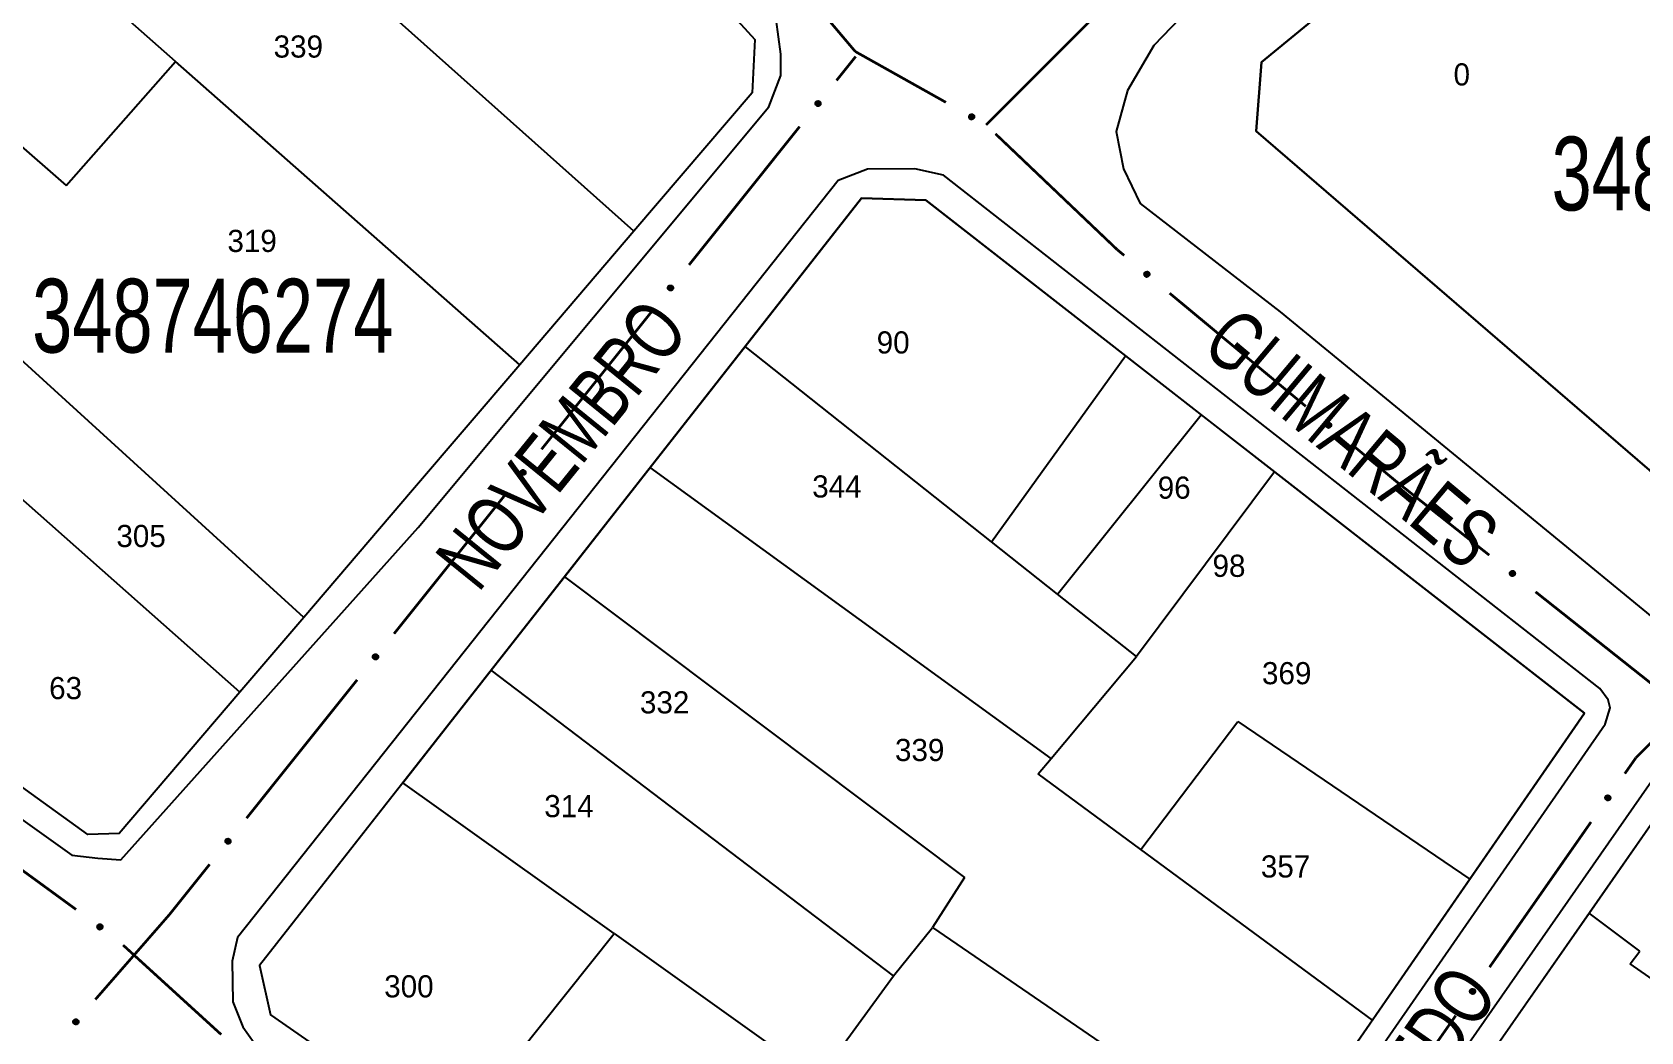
# Model space of a CAD drawing. Extents: x 199577 to 200882, y 4838726 to 4840156.
# Drawn here: x 199869.2 to 199978.2, y 4839526.4 to 4839594.1 of the extents above; entities that cross this region are included whole.
import ezdxf
from ezdxf.enums import TextEntityAlignment as Align

# ---------------------------------------------------------------- set-up
doc = ezdxf.new("R2010")
doc.units = 0
doc.header["$LTSCALE"] = 1.5
doc.header["$MEASUREMENT"] = 0
for name, color, linetype in [('CD_MALHA_LOTES', 7, 'CONTINUOUS'), ('CD_TXT_QUADRA', 2, 'CONTINUOUS'), ('RU-QUADRA', 210, 'CONTINUOUS'), ('SV-EIXO-RUA-PAV', 20, 'CONTINUOUS'), ('SV-RUA-PAVIM', 7, 'CONTINUOUS'), ('SV-TXT-RUA-PAV', 7, 'CONTINUOUS'), ('Th_NmrPorta', 1, 'CONTINUOUS')]:
    doc.layers.add(name, color=color, linetype=linetype)
doc.styles.add('ARIAL', font='ARIAL.SHX')

msp = doc.modelspace()

# ---------------------------------------------------------------- linework, layer by layer
at = {"layer": 'CD_MALHA_LOTES', "linetype": 'Continuous', "flags": 128}
for points in [[(199899.17, 4839614.43), (199918.18, 4839593.6), (199918.01, 4839589.99), (199909.98, 4839580.6)], [(200000, 4839585.76), (199982.11, 4839610.67), (199975.37, 4839610.83), (199952.51, 4839592.05), (199952.15, 4839587.39), (199980.1, 4839563.28), (200000, 4839578.01)], [(199909.98, 4839580.6), (199886.59, 4839601.5)], [(199878.95, 4839592.1), (199874.73, 4839595.83)], [(199871.53, 4839583.7), (199878.95, 4839592.1)], [(199902.26, 4839571.55), (199878.95, 4839592.1)], [(199867.94, 4839586.85), (199871.53, 4839583.7)], [(199917.53, 4839572.8), (199925.41, 4839582.84), (199929.76, 4839582.71), (199943.29, 4839572.17)], [(199909.98, 4839580.6), (199902.26, 4839571.55)], [(199887.63, 4839554.42), (199864.59, 4839575.44)], [(199911.09, 4839564.59), (199917.53, 4839572.8)], [(199934.23, 4839559.56), (199917.53, 4839572.8)], [(199934.23, 4839559.56), (199943.29, 4839572.17)], [(199943.29, 4839572.17), (199948.42, 4839568.17)], [(199902.26, 4839571.55), (199895, 4839563.06)], [(199938.7, 4839556.02), (199948.42, 4839568.17)], [(199948.42, 4839568.17), (199953.39, 4839564.3)], [(199883.3, 4839549.36), (199863.68, 4839566.74)], [(199905.29, 4839557.19), (199911.09, 4839564.59)], [(199938.26, 4839544.88), (199911.09, 4839564.59)], [(199953.39, 4839564.3), (199944.05, 4839551.78)], [(199953.39, 4839564.3), (199974.39, 4839547.94)], [(199895, 4839563.06), (199887.63, 4839554.42)], [(199938.7, 4839556.02), (199934.23, 4839559.56)], [(199900.32, 4839550.86), (199905.29, 4839557.19)], [(199905.29, 4839557.19), (199932.4, 4839536.82)], [(199944.05, 4839551.78), (199938.7, 4839556.02)], [(199887.63, 4839554.42), (199883.3, 4839549.36)], [(199883.3, 4839549.36), (199875.13, 4839539.79), (199873.01, 4839539.73), (199856.75, 4839551.44)], [(199938.26, 4839544.88), (199944.05, 4839551.78)], [(199894.34, 4839543.23), (199900.32, 4839550.86)], [(199927.57, 4839530.16), (199900.32, 4839550.86)], [(199974.39, 4839547.94), (199966.63, 4839536.71)], [(199944.33, 4839538.72), (199950.91, 4839547.39)], [(199950.91, 4839547.39), (199966.63, 4839536.71)], [(199937.39, 4839543.84), (199938.26, 4839544.88)], [(199944.33, 4839538.72), (199937.39, 4839543.84)], [(199894.34, 4839543.23), (199884.64, 4839530.86), (199885.38, 4839527.5), (199896.29, 4839519.91)], [(199908.65, 4839533.02), (199894.34, 4839543.23)], [(199974.71, 4839534.39), (199980.61, 4839542.86), (199997.18, 4839530.66)], [(199960.03, 4839527.15), (199944.33, 4839538.72)], [(199932.4, 4839536.82), (199930.22, 4839533.43)], [(199966.63, 4839536.71), (199960.03, 4839527.15)], [(199966.88, 4839523.17), (199974.71, 4839534.39)], [(199978.13, 4839531.82), (199974.71, 4839534.39)], [(199896.29, 4839519.91), (199900.62, 4839525.48), (199902.16, 4839524.86), (199908.65, 4839533.02)], [(199908.65, 4839533.02), (199919.89, 4839525.01)], [(199927.57, 4839530.16), (199930.22, 4839533.43)], [(199930.22, 4839533.43), (199953.39, 4839517.54)], [(199977.49, 4839530.97), (199978.13, 4839531.82)], [(199980.82, 4839528.64), (199977.49, 4839530.97)], [(199922.47, 4839523.15), (199927.57, 4839530.16)], [(199960.03, 4839527.15), (199953.39, 4839517.54)]]:
    msp.add_lwpolyline(points, dxfattribs=at)
at = {"layer": 'RU-QUADRA', "linetype": 'Continuous', "flags": 128}
for points in [[(199880.11, 4839635.32), (199893.08, 4839621.1), (199899.17, 4839614.43), (199918.18, 4839593.6), (199918.01, 4839589.99), (199909.98, 4839580.6), (199902.26, 4839571.55), (199895, 4839563.06), (199887.63, 4839554.42), (199883.3, 4839549.36), (199875.13, 4839539.79), (199873.01, 4839539.73), (199856.75, 4839551.44), (199853.01, 4839554.13), (199848.88, 4839557.1), (199842, 4839562.05), (199821, 4839577.16), (199831.11, 4839587.11), (199841.06, 4839596.9), (199848.36, 4839604.08), (199856.4, 4839611.99), (199865.18, 4839620.63)], [(200000, 4839578.01), (199980.1, 4839563.28), (199952.15, 4839587.39), (199952.51, 4839592.05), (199975.37, 4839610.83), (199982.11, 4839610.67), (200000, 4839585.76), (200003.63, 4839580.7)], [(199974.39, 4839547.94), (199929.76, 4839582.71), (199925.41, 4839582.84), (199884.64, 4839530.86), (199885.38, 4839527.5), (199935.95, 4839492.31)], [(200000, 4839447.33), (199943.71, 4839486.47), (199943.3, 4839489.34), (199980.61, 4839542.86), (200000, 4839528.58), (200053.82, 4839488.96), (200013.66, 4839437.82)]]:
    msp.add_lwpolyline(points, close=True, dxfattribs=at)
at = {"layer": 'SV-EIXO-RUA-PAV', "const_width": 0.18}
for points in [[(199921.788297, 4839596.566293), (199924.371086, 4839593.511919)], [(199933.85, 4839587.81), (199942.335281, 4839596.295281)], [(199924.371086, 4839593.511919), (199924.99, 4839592.78)], [(199923.721282, 4839590.815835), (199924.970312, 4839592.377861)], [(199924.970312, 4839592.377861), (199925.02, 4839592.44)], [(199924.99, 4839592.78), (199931.13125, 4839589.335077)], [(199913.729045, 4839578.319628), (199921.223223, 4839587.691783)], [(199934.489447, 4839587.201482), (199942.457948, 4839579.618409)], [(199942.457948, 4839579.618409), (199942.74, 4839579.35)], [(199942.74, 4839579.35), (199943.20968, 4839578.959758)], [(199946.286294, 4839576.403502), (199955.516136, 4839568.734733)], [(199903.736808, 4839565.82342), (199911.230986, 4839575.195576)], [(199958.59275, 4839566.178476), (199960.90021, 4839564.261284)], [(199960.90021, 4839564.261284), (199961.66, 4839563.63)], [(199961.66, 4839563.63), (199967.939106, 4839558.653277)], [(199893.744571, 4839553.327213), (199901.238749, 4839562.699369)], [(199971.073888, 4839556.168697), (199979.694539, 4839549.336101)], [(199977.87, 4839544.92), (199984.72038, 4839551.7796)], [(199883.752333, 4839540.831006), (199891.246511, 4839550.203161)], [(199977.122202, 4839543.849798), (199977.694973, 4839544.669513)], [(199977.694973, 4839544.669513), (199977.87, 4839544.92)], [(199862.511317, 4839541.719955), (199872.20497, 4839534.646548)], [(199967.957857, 4839530.734358), (199974.831115, 4839540.570938)], [(199878.53, 4839534.3), (199881.254274, 4839537.706954)], [(199873.509472, 4839528.544142), (199878.110772, 4839533.81937)], [(199878.110772, 4839533.81937), (199878.53, 4839534.3)], [(199875.39045, 4839532.232746), (199882.040525, 4839526.168383)], [(199958.793511, 4839517.618917), (199965.66677, 4839527.455498)]]:
    msp.add_lwpolyline(points, dxfattribs=at)
at = {"layer": 'SV-EIXO-RUA-PAV'}
for points in [[(199922.296548, 4839589.210339), (199922.290447, 4839589.258866), (199922.295127, 4839589.301819), (199922.309342, 4839589.336521), (199922.329899, 4839589.363911), (199922.354086, 4839589.389564), (199922.384178, 4839589.410047), (199922.422612, 4839589.425382), (199922.471247, 4839589.431844), (199922.514934, 4839589.424157), (199922.549701, 4839589.412042), (199922.579496, 4839589.39225), (199922.604022, 4839589.368336), (199922.624265, 4839589.336375), (199922.639426, 4839589.297275), (199922.644739, 4839589.248212), (199922.639862, 4839589.206133), (199922.625232, 4839589.172929), (199922.605145, 4839589.143101), (199922.580139, 4839589.117208), (199922.550484, 4839589.097272), (199922.511088, 4839589.082078), (199922.462594, 4839589.077475), (199922.42057, 4839589.081861), (199922.387169, 4839589.096021), (199922.358249, 4839589.116457), (199922.332225, 4839589.140404), (199922.310375, 4839589.169795), (199922.296548, 4839589.210339)], [(199932.8041, 4839588.522912), (199932.850989, 4839588.536821), (199932.894132, 4839588.539186), (199932.930683, 4839588.530802), (199932.961051, 4839588.514972), (199932.990294, 4839588.495277), (199933.015397, 4839588.468916), (199933.036777, 4839588.433486), (199933.051059, 4839588.386548), (199933.050578, 4839588.342193), (199933.044275, 4839588.305919), (199933.029591, 4839588.273303), (199933.009983, 4839588.245215), (199932.981738, 4839588.220045), (199932.945622, 4839588.198729), (199932.898077, 4839588.18551), (199932.855764, 4839588.183481), (199932.820623, 4839588.192519), (199932.787927, 4839588.207489), (199932.758313, 4839588.227953), (199932.733821, 4839588.253972), (199932.712424, 4839588.290374), (199932.699999, 4839588.337474), (199932.697493, 4839588.379652), (199932.706035, 4839588.414911), (199932.721498, 4839588.446769), (199932.740895, 4839588.47634), (199932.766343, 4839588.502677), (199932.8041, 4839588.522912)], [(199944.707823, 4839577.85812), (199944.756456, 4839577.863309), (199944.799314, 4839577.857823), (199944.833743, 4839577.84296), (199944.860742, 4839577.821892), (199944.885936, 4839577.797228), (199944.90585, 4839577.766757), (199944.920462, 4839577.728042), (199944.926009, 4839577.679294), (199944.917505, 4839577.635759), (199944.904738, 4839577.601225), (199944.884391, 4839577.571807), (199944.860021, 4839577.547734), (199944.827686, 4839577.528095), (199944.788307, 4839577.51367), (199944.739154, 4839577.509279), (199944.697174, 4839577.514945), (199944.66425, 4839577.530196), (199944.634805, 4839577.550839), (199944.609386, 4839577.576327), (199944.590009, 4839577.60635), (199944.575558, 4839577.646025), (199944.571866, 4839577.694597), (199944.577039, 4839577.736531), (199944.591824, 4839577.76966), (199944.6128, 4839577.798192), (199944.63723, 4839577.823762), (199944.667027, 4839577.845056), (199944.707823, 4839577.85812)], [(199912.304311, 4839576.714132), (199912.29821, 4839576.762659), (199912.30289, 4839576.805612), (199912.317105, 4839576.840314), (199912.337662, 4839576.867704), (199912.361849, 4839576.893356), (199912.39194, 4839576.913839), (199912.430374, 4839576.929175), (199912.47901, 4839576.935636), (199912.522697, 4839576.92795), (199912.557464, 4839576.915834), (199912.587259, 4839576.896043), (199912.611785, 4839576.872129), (199912.632028, 4839576.840168), (199912.647189, 4839576.801067), (199912.652502, 4839576.752005), (199912.647625, 4839576.709926), (199912.632995, 4839576.676722), (199912.612908, 4839576.646894), (199912.587901, 4839576.621001), (199912.558247, 4839576.601065), (199912.518851, 4839576.585871), (199912.470357, 4839576.581268), (199912.428333, 4839576.585653), (199912.394932, 4839576.599814), (199912.366011, 4839576.62025), (199912.339987, 4839576.644197), (199912.318138, 4839576.673588), (199912.304311, 4839576.714132)], [(199957.014279, 4839567.633094), (199957.062911, 4839567.638283), (199957.10577, 4839567.632798), (199957.140199, 4839567.617934), (199957.167198, 4839567.596866), (199957.192392, 4839567.572202), (199957.212306, 4839567.541732), (199957.226918, 4839567.503017), (199957.232465, 4839567.454268), (199957.22396, 4839567.410733), (199957.211194, 4839567.3762), (199957.190847, 4839567.346782), (199957.166477, 4839567.322709), (199957.134142, 4839567.303069), (199957.094763, 4839567.288645), (199957.04561, 4839567.284253), (199957.00363, 4839567.289919), (199956.970706, 4839567.30517), (199956.94126, 4839567.325813), (199956.915841, 4839567.351301), (199956.896465, 4839567.381325), (199956.882013, 4839567.420999), (199956.878322, 4839567.469571), (199956.883495, 4839567.511505), (199956.89828, 4839567.544635), (199956.919255, 4839567.573166), (199956.943686, 4839567.598736), (199956.973482, 4839567.62003), (199957.014279, 4839567.633094)], [(199902.312073, 4839564.217925), (199902.305973, 4839564.266451), (199902.310653, 4839564.309405), (199902.324868, 4839564.344107), (199902.345425, 4839564.371497), (199902.369612, 4839564.397149), (199902.399703, 4839564.417632), (199902.438137, 4839564.432968), (199902.486773, 4839564.439429), (199902.53046, 4839564.431743), (199902.565227, 4839564.419627), (199902.595021, 4839564.399836), (199902.619548, 4839564.375922), (199902.63979, 4839564.343961), (199902.654951, 4839564.30486), (199902.660265, 4839564.255798), (199902.655388, 4839564.213719), (199902.640757, 4839564.180514), (199902.620671, 4839564.150687), (199902.595664, 4839564.124794), (199902.56601, 4839564.104858), (199902.526614, 4839564.089664), (199902.47812, 4839564.085061), (199902.436096, 4839564.089446), (199902.402695, 4839564.103606), (199902.373774, 4839564.124043), (199902.34775, 4839564.147989), (199902.325901, 4839564.177381), (199902.312073, 4839564.217925)], [(199969.462271, 4839557.586503), (199969.510771, 4839557.592813), (199969.553744, 4839557.588318), (199969.588507, 4839557.574253), (199969.615985, 4839557.553814), (199969.641741, 4839557.529737), (199969.662354, 4839557.499734), (199969.677855, 4839557.461367), (199969.684525, 4839557.412759), (199969.677027, 4839557.36904), (199969.665062, 4839557.334221), (199969.645399, 4839557.304341), (199969.621591, 4839557.279712), (199969.589717, 4839557.259332), (199969.550682, 4839557.244003), (199969.501643, 4839557.238478), (199969.459543, 4839557.243174), (199969.426276, 4839557.257661), (199969.396363, 4839557.277619), (199969.370362, 4839557.302514), (199969.350298, 4839557.332082), (199969.334935, 4839557.371412), (199969.330123, 4839557.419886), (199969.334327, 4839557.461929), (199969.348344, 4839557.495391), (199969.368655, 4839557.524399), (199969.392489, 4839557.550526), (199969.421787, 4839557.572501), (199969.462271, 4839557.586503)], [(199892.319836, 4839551.721718), (199892.313736, 4839551.770244), (199892.318416, 4839551.813198), (199892.33263, 4839551.8479), (199892.353187, 4839551.87529), (199892.377374, 4839551.900942), (199892.407466, 4839551.921425), (199892.4459, 4839551.936761), (199892.494536, 4839551.943222), (199892.538222, 4839551.935536), (199892.572989, 4839551.92342), (199892.602784, 4839551.903629), (199892.62731, 4839551.879715), (199892.647553, 4839551.847754), (199892.662714, 4839551.808653), (199892.668028, 4839551.759591), (199892.663151, 4839551.717512), (199892.64852, 4839551.684307), (199892.628434, 4839551.65448), (199892.603427, 4839551.628587), (199892.573773, 4839551.60865), (199892.534377, 4839551.593457), (199892.485883, 4839551.588854), (199892.443858, 4839551.593239), (199892.410457, 4839551.607399), (199892.381537, 4839551.627836), (199892.355513, 4839551.651782), (199892.333664, 4839551.681174), (199892.319836, 4839551.721718)], [(199975.804128, 4839542.155642), (199975.794906, 4839542.203673), (199975.796802, 4839542.246839), (199975.808746, 4839542.282387), (199975.827492, 4839542.311047), (199975.849971, 4839542.338208), (199975.878677, 4839542.360591), (199975.916041, 4839542.378377), (199975.964157, 4839542.387966), (199976.008249, 4839542.383117), (199976.043726, 4839542.373272), (199976.074737, 4839542.355446), (199976.100757, 4839542.333166), (199976.123021, 4839542.302579), (199976.140676, 4839542.264539), (199976.149147, 4839542.215923), (199976.146997, 4839542.173616), (199976.134542, 4839542.139537), (199976.116424, 4839542.108474), (199976.093141, 4839542.08102), (199976.064836, 4839542.05921), (199976.026504, 4839542.041504), (199975.978408, 4839542.033779), (199975.936189, 4839542.035441), (199975.901943, 4839542.047414), (199975.871763, 4839542.06594), (199975.844247, 4839542.088156), (199975.820545, 4839542.116075), (199975.804128, 4839542.155642)], [(199882.327599, 4839539.225511), (199882.321498, 4839539.274037), (199882.326178, 4839539.316991), (199882.340393, 4839539.351693), (199882.36095, 4839539.379082), (199882.385137, 4839539.404735), (199882.415229, 4839539.425218), (199882.453663, 4839539.440553), (199882.502298, 4839539.447015), (199882.545985, 4839539.439329), (199882.580752, 4839539.427213), (199882.610547, 4839539.407421), (199882.635073, 4839539.383508), (199882.655316, 4839539.351547), (199882.670477, 4839539.312446), (199882.67579, 4839539.263383), (199882.670913, 4839539.221304), (199882.656283, 4839539.1881), (199882.636197, 4839539.158272), (199882.61119, 4839539.132379), (199882.581535, 4839539.112443), (199882.542139, 4839539.097249), (199882.493645, 4839539.092647), (199882.451621, 4839539.097032), (199882.41822, 4839539.111192), (199882.3893, 4839539.131628), (199882.363276, 4839539.155575), (199882.341426, 4839539.184966), (199882.327599, 4839539.225511)], [(199873.769401, 4839533.641263), (199873.817611, 4839533.649499), (199873.860729, 4839533.646718), (199873.896024, 4839533.634048), (199873.924294, 4839533.61472), (199873.950989, 4839533.591688), (199873.972779, 4839533.562529), (199873.989796, 4839533.524809), (199873.998396, 4839533.476506), (199873.992645, 4839533.432523), (199873.982075, 4839533.397255), (199873.963617, 4839533.366616), (199873.940809, 4839533.341059), (199873.909772, 4839533.319426), (199873.871378, 4839533.302554), (199873.822598, 4839533.295082), (199873.780345, 4839533.298097), (199873.746527, 4839533.311249), (199873.715843, 4839533.33), (199873.688871, 4839533.35384), (199873.667646, 4839533.382586), (199873.650729, 4839533.421273), (199873.643992, 4839533.469517), (199873.646518, 4839533.511694), (199873.659191, 4839533.545687), (199873.678332, 4839533.575481), (199873.701107, 4839533.602536), (199873.729506, 4839533.62566), (199873.769401, 4839533.641263)], [(199966.639783, 4839529.040201), (199966.630561, 4839529.088233), (199966.632457, 4839529.131399), (199966.644401, 4839529.166946), (199966.663146, 4839529.195607), (199966.685626, 4839529.222768), (199966.714332, 4839529.245151), (199966.751695, 4839529.262937), (199966.799812, 4839529.272526), (199966.843904, 4839529.267677), (199966.879381, 4839529.257832), (199966.910392, 4839529.240006), (199966.936411, 4839529.217726), (199966.958676, 4839529.187139), (199966.97633, 4839529.149099), (199966.984801, 4839529.100482), (199966.982652, 4839529.058176), (199966.970197, 4839529.024096), (199966.952078, 4839528.993034), (199966.928796, 4839528.96558), (199966.900491, 4839528.94377), (199966.862159, 4839528.926063), (199966.814063, 4839528.918338), (199966.771843, 4839528.92), (199966.737598, 4839528.931974), (199966.707418, 4839528.9505), (199966.679902, 4839528.972716), (199966.6562, 4839529.000635), (199966.639783, 4839529.040201)], [(199872.017412, 4839527.001015), (199872.013391, 4839527.049757), (199872.019903, 4839527.092472), (199872.035588, 4839527.126534), (199872.057297, 4839527.15302), (199872.082559, 4839527.177615), (199872.113498, 4839527.196793), (199872.152553, 4839527.210472), (199872.20142, 4839527.214849), (199872.244738, 4839527.205302), (199872.278956, 4839527.191711), (199872.307877, 4839527.170665), (199872.331359, 4839527.145724), (199872.350217, 4839527.112927), (199872.363693, 4839527.073214), (199872.366904, 4839527.023969), (199872.360233, 4839526.982137), (199872.344196, 4839526.949589), (199872.322853, 4839526.920647), (199872.296763, 4839526.895846), (199872.266283, 4839526.877196), (199872.226274, 4839526.8637), (199872.177627, 4839526.861174), (199872.135829, 4839526.867352), (199872.103064, 4839526.882927), (199872.075043, 4839526.904581), (199872.050067, 4839526.929618), (199872.029494, 4839526.959916), (199872.017412, 4839527.001015)]]:
    msp.add_lwpolyline(points, close=True, dxfattribs=at)
for points in [[(199922.290447, 4839589.258866), (199922.384178, 4839589.410047)], [(199922.29301, 4839589.283363), (199922.364374, 4839589.392275)], [(199922.294299, 4839589.236907), (199922.399105, 4839589.411675)], [(199922.295127, 4839589.301819), (199922.354086, 4839589.389564)], [(199922.296548, 4839589.210339), (199922.422612, 4839589.425382)], [(199922.305391, 4839589.189601), (199922.446198, 4839589.424686)], [(199922.310375, 4839589.169795), (199922.471247, 4839589.431844)], [(199922.324364, 4839589.158705), (199922.489884, 4839589.424696)], [(199922.332225, 4839589.140404), (199922.514934, 4839589.424157)], [(199922.346746, 4839589.132073), (199922.527818, 4839589.415328)], [(199922.358249, 4839589.116457), (199922.549701, 4839589.412042)], [(199922.374668, 4839589.107999), (199922.565541, 4839589.399141)], [(199922.387169, 4839589.096021), (199922.579496, 4839589.39225)], [(199922.406638, 4839589.091171), (199922.590266, 4839589.377623)], [(199922.42057, 4839589.081861), (199922.604022, 4839589.368336)], [(199922.44372, 4839589.080737), (199922.612009, 4839589.348007)], [(199922.462594, 4839589.077475), (199922.624265, 4839589.336375)], [(199922.488044, 4839589.083731), (199922.630344, 4839589.314128)], [(199922.511088, 4839589.082078), (199922.639426, 4839589.297275)], [(199922.532367, 4839589.095462), (199922.6376, 4839589.266395)], [(199922.550484, 4839589.097272), (199922.644739, 4839589.248212)], [(199922.567525, 4839589.111027), (199922.638676, 4839589.221856)], [(199922.580139, 4839589.117208), (199922.639862, 4839589.206133)], [(199932.697493, 4839588.379652), (199933.009983, 4839588.245215)], [(199932.699999, 4839588.337474), (199932.981738, 4839588.220045)], [(199932.700149, 4839588.356628), (199932.991222, 4839588.234029)], [(199932.704415, 4839588.394913), (199933.01691, 4839588.260298)], [(199932.706035, 4839588.414911), (199933.029591, 4839588.273303)], [(199932.710309, 4839588.31338), (199932.960775, 4839588.21043)], [(199932.712424, 4839588.290374), (199932.945622, 4839588.198729)], [(199932.715821, 4839588.429193), (199933.034121, 4839588.288192)], [(199932.721498, 4839588.446769), (199933.044275, 4839588.305919)], [(199932.729089, 4839588.271554), (199932.914856, 4839588.19551)], [(199932.733821, 4839588.253972), (199932.898077, 4839588.18551)], [(199932.735036, 4839588.460657), (199933.04396, 4839588.328045)], [(199932.740895, 4839588.47634), (199933.050578, 4839588.342193)], [(199932.750163, 4839588.239394), (199932.871086, 4839588.187208)], [(199932.757675, 4839588.487071), (199933.047036, 4839588.366998)], [(199932.758313, 4839588.227953), (199932.855764, 4839588.183481)], [(199932.766343, 4839588.502677), (199933.051059, 4839588.386548)], [(199932.785075, 4839588.510815), (199933.039924, 4839588.410101)], [(199932.8041, 4839588.522912), (199933.036777, 4839588.433486)], [(199932.829949, 4839588.529451), (199933.019431, 4839588.454452)], [(199932.850989, 4839588.536821), (199933.015397, 4839588.468916)], [(199932.875577, 4839588.538275), (199932.994642, 4839588.485567)], [(199932.894132, 4839588.539186), (199932.990294, 4839588.495277)], [(199944.571866, 4839577.694597), (199944.827686, 4839577.528095)], [(199944.575482, 4839577.713406), (199944.839545, 4839577.54013)], [(199944.575558, 4839577.646025), (199944.788307, 4839577.51367)], [(199944.577039, 4839577.736531), (199944.860021, 4839577.547734)], [(199944.577643, 4839577.669033), (199944.805328, 4839577.522435)], [(199944.586609, 4839577.750286), (199944.869565, 4839577.561314)], [(199944.58854, 4839577.624498), (199944.757467, 4839577.516075)], [(199944.590009, 4839577.60635), (199944.739154, 4839577.509279)], [(199944.591824, 4839577.76966), (199944.884391, 4839577.571807)], [(199944.603442, 4839577.589054), (199944.712917, 4839577.515836)], [(199944.604034, 4839577.781934), (199944.891542, 4839577.58563)], [(199944.609386, 4839577.576327), (199944.697174, 4839577.514945)], [(199944.6128, 4839577.798192), (199944.904738, 4839577.601225)], [(199944.628628, 4839577.809399), (199944.908435, 4839577.623043)], [(199944.63723, 4839577.823762), (199944.917505, 4839577.635759)], [(199944.655676, 4839577.831277), (199944.918513, 4839577.660795)], [(199944.667027, 4839577.845056), (199944.926009, 4839577.679294)], [(199944.686922, 4839577.849667), (199944.919323, 4839577.704473)], [(199944.707823, 4839577.85812), (199944.920462, 4839577.728042)], [(199944.734428, 4839577.85987), (199944.907199, 4839577.751802)], [(199944.756456, 4839577.863309), (199944.90585, 4839577.766757)], [(199944.780901, 4839577.860287), (199944.888454, 4839577.786891)], [(199944.799314, 4839577.857823), (199944.885936, 4839577.797228)], [(199912.29821, 4839576.762659), (199912.39194, 4839576.913839)], [(199912.300772, 4839576.787156), (199912.372137, 4839576.896068)], [(199912.302062, 4839576.7407), (199912.406868, 4839576.915468)], [(199912.30289, 4839576.805612), (199912.361849, 4839576.893356)], [(199912.304311, 4839576.714132), (199912.430374, 4839576.929175)], [(199912.313154, 4839576.693394), (199912.45396, 4839576.928478)], [(199912.318138, 4839576.673588), (199912.47901, 4839576.935636)], [(199912.332127, 4839576.662498), (199912.497646, 4839576.928488)], [(199912.339987, 4839576.644197), (199912.522697, 4839576.92795)], [(199912.354509, 4839576.635866), (199912.535581, 4839576.919121)], [(199912.366011, 4839576.62025), (199912.557464, 4839576.915834)], [(199912.382431, 4839576.611791), (199912.573304, 4839576.902934)], [(199912.394932, 4839576.599814), (199912.587259, 4839576.896043)], [(199912.4144, 4839576.594964), (199912.598029, 4839576.881416)], [(199912.428333, 4839576.585653), (199912.611785, 4839576.872129)], [(199912.451483, 4839576.58453), (199912.619772, 4839576.8518)], [(199912.470357, 4839576.581268), (199912.632028, 4839576.840168)], [(199912.495807, 4839576.587524), (199912.638107, 4839576.817921)], [(199912.518851, 4839576.585871), (199912.647189, 4839576.801067)], [(199912.54013, 4839576.599255), (199912.645363, 4839576.770187)], [(199912.558247, 4839576.601065), (199912.652502, 4839576.752005)], [(199912.575288, 4839576.614819), (199912.646439, 4839576.725649)], [(199912.587901, 4839576.621001), (199912.647625, 4839576.709926)], [(199956.878322, 4839567.469571), (199957.134142, 4839567.303069)], [(199956.881937, 4839567.488381), (199957.146001, 4839567.315105)], [(199956.882013, 4839567.420999), (199957.094763, 4839567.288645)], [(199956.883495, 4839567.511505), (199957.166477, 4839567.322709)], [(199956.884099, 4839567.444008), (199957.111784, 4839567.297409)], [(199956.893065, 4839567.525261), (199957.17602, 4839567.336288)], [(199956.894995, 4839567.399473), (199957.063923, 4839567.29105)], [(199956.896465, 4839567.381325), (199957.04561, 4839567.284253)], [(199956.89828, 4839567.544635), (199957.190847, 4839567.346782)], [(199956.909897, 4839567.364028), (199957.019372, 4839567.29081)], [(199956.91049, 4839567.556908), (199957.197998, 4839567.360605)], [(199956.915841, 4839567.351301), (199957.00363, 4839567.289919)], [(199956.919255, 4839567.573166), (199957.211194, 4839567.3762)], [(199956.935084, 4839567.584374), (199957.21489, 4839567.398017)], [(199956.943686, 4839567.598736), (199957.22396, 4839567.410733)], [(199956.962132, 4839567.606252), (199957.224969, 4839567.435769)], [(199956.973482, 4839567.62003), (199957.232465, 4839567.454268)], [(199956.993378, 4839567.624642), (199957.225778, 4839567.479448)], [(199957.014279, 4839567.633094), (199957.226918, 4839567.503017)], [(199957.040884, 4839567.634844), (199957.213655, 4839567.526776)], [(199957.062911, 4839567.638283), (199957.212306, 4839567.541732)], [(199957.087356, 4839567.635261), (199957.194909, 4839567.561865)], [(199957.10577, 4839567.632798), (199957.192392, 4839567.572202)], [(199902.305973, 4839564.266451), (199902.399703, 4839564.417632)], [(199902.308535, 4839564.290949), (199902.379899, 4839564.399861)], [(199902.309824, 4839564.244493), (199902.414631, 4839564.419261)], [(199902.310653, 4839564.309405), (199902.369612, 4839564.397149)], [(199902.312073, 4839564.217925), (199902.438137, 4839564.432968)], [(199902.320917, 4839564.197186), (199902.461723, 4839564.432271)], [(199902.325901, 4839564.177381), (199902.486773, 4839564.439429)], [(199902.33989, 4839564.166291), (199902.505409, 4839564.432281)], [(199902.34775, 4839564.147989), (199902.53046, 4839564.431743)], [(199902.362272, 4839564.139658), (199902.543344, 4839564.422913)], [(199902.373774, 4839564.124043), (199902.565227, 4839564.419627)], [(199902.390194, 4839564.115584), (199902.581067, 4839564.406726)], [(199902.402695, 4839564.103606), (199902.595021, 4839564.399836)], [(199902.422163, 4839564.098756), (199902.605791, 4839564.385209)], [(199902.436096, 4839564.089446), (199902.619548, 4839564.375922)], [(199902.459245, 4839564.088323), (199902.627535, 4839564.355592)], [(199902.47812, 4839564.085061), (199902.63979, 4839564.343961)], [(199902.50357, 4839564.091317), (199902.645869, 4839564.321713)], [(199902.526614, 4839564.089664), (199902.654951, 4839564.30486)], [(199902.547893, 4839564.103048), (199902.653126, 4839564.27398)], [(199902.56601, 4839564.104858), (199902.660265, 4839564.255798)], [(199902.583051, 4839564.118612), (199902.654202, 4839564.229442)], [(199902.595664, 4839564.124794), (199902.655388, 4839564.213719)], [(199969.384221, 4839557.535968), (199969.668254, 4839557.356118)], [(199969.392489, 4839557.550526), (199969.677027, 4839557.36904)], [(199969.410757, 4839557.558465), (199969.677458, 4839557.394092)], [(199969.421787, 4839557.572501), (199969.684525, 4839557.412759)], [(199969.441571, 4839557.577571), (199969.67726, 4839557.437778)], [(199969.462271, 4839557.586503), (199969.677855, 4839557.461367)], [(199969.488829, 4839557.588867), (199969.664047, 4839557.484814)], [(199969.510771, 4839557.592813), (199969.662354, 4839557.499734)], [(199969.535279, 4839557.590356), (199969.644497, 4839557.519462)], [(199969.553744, 4839557.588318), (199969.641741, 4839557.529737)], [(199969.330123, 4839557.419886), (199969.589717, 4839557.259332)], [(199969.333304, 4839557.438774), (199969.601296, 4839557.271638)], [(199969.334327, 4839557.461929), (199969.621591, 4839557.279712)], [(199969.334935, 4839557.371412), (199969.550682, 4839557.244003)], [(199969.336488, 4839557.394463), (199969.567496, 4839557.253157)], [(199969.343578, 4839557.475901), (199969.630818, 4839557.293508)], [(199969.348344, 4839557.495391), (199969.645399, 4839557.304341)], [(199969.34841, 4839557.350191), (199969.519794, 4839557.245695)], [(199969.350298, 4839557.332082), (199969.501643, 4839557.238478)], [(199969.360267, 4839557.507943), (199969.652229, 4839557.318326)], [(199969.364126, 4839557.3151), (199969.475261, 4839557.244428)], [(199969.368655, 4839557.524399), (199969.665062, 4839557.334221)], [(199969.370362, 4839557.302514), (199969.459543, 4839557.243174)], [(199892.313736, 4839551.770244), (199892.407466, 4839551.921425)], [(199892.316298, 4839551.794742), (199892.387662, 4839551.903653)], [(199892.317587, 4839551.748285), (199892.422393, 4839551.923054)], [(199892.318416, 4839551.813198), (199892.377374, 4839551.900942)], [(199892.319836, 4839551.721718), (199892.4459, 4839551.936761)], [(199892.328679, 4839551.700979), (199892.469486, 4839551.936064)], [(199892.333664, 4839551.681174), (199892.494536, 4839551.943222)], [(199892.347653, 4839551.670084), (199892.513172, 4839551.936074)], [(199892.355513, 4839551.651782), (199892.538222, 4839551.935536)], [(199892.370035, 4839551.643451), (199892.551106, 4839551.926706)], [(199892.381537, 4839551.627836), (199892.572989, 4839551.92342)], [(199892.397957, 4839551.619377), (199892.588829, 4839551.910519)], [(199892.410457, 4839551.607399), (199892.602784, 4839551.903629)], [(199892.429926, 4839551.602549), (199892.613554, 4839551.889002)], [(199892.443858, 4839551.593239), (199892.62731, 4839551.879715)], [(199892.467008, 4839551.592116), (199892.635298, 4839551.859385)], [(199892.485883, 4839551.588854), (199892.647553, 4839551.847754)], [(199892.511333, 4839551.595109), (199892.653632, 4839551.825506)], [(199892.534377, 4839551.593457), (199892.662714, 4839551.808653)], [(199892.555655, 4839551.60684), (199892.660889, 4839551.777773)], [(199892.573773, 4839551.60865), (199892.668028, 4839551.759591)], [(199892.590814, 4839551.622405), (199892.661964, 4839551.733235)], [(199892.603427, 4839551.628587), (199892.663151, 4839551.717512)], [(199975.794906, 4839542.203673), (199975.878677, 4839542.360591)], [(199975.795881, 4839542.228285), (199975.860062, 4839542.341578)], [(199975.796802, 4839542.246839), (199975.849971, 4839542.338208)], [(199975.800168, 4839542.182009), (199975.893468, 4839542.363181)], [(199975.804128, 4839542.155642), (199975.916041, 4839542.378377)], [(199975.814292, 4839542.135518), (199975.939622, 4839542.379205)], [(199975.820545, 4839542.116075), (199975.964157, 4839542.387966)], [(199975.835221, 4839542.105912), (199975.983217, 4839542.382037)], [(199975.844247, 4839542.088156), (199976.008249, 4839542.383117)], [(199975.859276, 4839542.08078), (199976.021677, 4839542.375138)], [(199975.871763, 4839542.06594), (199976.043726, 4839542.373272)], [(199975.888695, 4839542.05856), (199976.060366, 4839542.361421)], [(199975.901943, 4839542.047414), (199976.074737, 4839542.355446)], [(199975.921684, 4839542.043832), (199976.086429, 4839542.341545)], [(199975.936189, 4839542.035441), (199976.100757, 4839542.333166)], [(199975.959363, 4839542.035815), (199976.11004, 4839542.313395)], [(199975.978408, 4839542.033779), (199976.123021, 4839542.302579)], [(199976.003401, 4839542.041665), (199976.130524, 4839542.280771)], [(199976.026504, 4839542.041504), (199976.140676, 4839542.264539)], [(199976.046874, 4839542.056234), (199976.140848, 4839542.233606)], [(199976.064836, 4839542.05921), (199976.149147, 4839542.215923)], [(199976.080954, 4839542.074037), (199976.144798, 4839542.18923)], [(199976.093141, 4839542.08102), (199976.146997, 4839542.173616)], [(199882.321498, 4839539.274037), (199882.415229, 4839539.425218)], [(199882.324061, 4839539.298534), (199882.395425, 4839539.407446)], [(199882.32535, 4839539.252078), (199882.430156, 4839539.426847)], [(199882.326178, 4839539.316991), (199882.385137, 4839539.404735)], [(199882.327599, 4839539.225511), (199882.453663, 4839539.440553)], [(199882.336442, 4839539.204772), (199882.477249, 4839539.439857)], [(199882.341426, 4839539.184966), (199882.502298, 4839539.447015)], [(199882.355415, 4839539.173877), (199882.520935, 4839539.439867)], [(199882.363276, 4839539.155575), (199882.545985, 4839539.439329)], [(199882.377797, 4839539.147244), (199882.558869, 4839539.430499)], [(199882.3893, 4839539.131628), (199882.580752, 4839539.427213)], [(199882.405719, 4839539.12317), (199882.596592, 4839539.414312)], [(199882.41822, 4839539.111192), (199882.610547, 4839539.407421)], [(199882.437689, 4839539.106342), (199882.621317, 4839539.392794)], [(199882.451621, 4839539.097032), (199882.635073, 4839539.383508)], [(199882.474771, 4839539.095909), (199882.64306, 4839539.363178)], [(199882.493645, 4839539.092647), (199882.655316, 4839539.351547)], [(199882.519096, 4839539.098902), (199882.661395, 4839539.329299)], [(199882.542139, 4839539.097249), (199882.670477, 4839539.312446)], [(199882.563418, 4839539.110633), (199882.668651, 4839539.281566)], [(199882.581535, 4839539.112443), (199882.67579, 4839539.263383)], [(199882.598577, 4839539.126198), (199882.669727, 4839539.237027)], [(199882.61119, 4839539.132379), (199882.670913, 4839539.221304)], [(199873.678332, 4839533.575481), (199873.982075, 4839533.397255)], [(199873.693425, 4839533.587661), (199873.984393, 4839533.419262)], [(199873.701107, 4839533.602536), (199873.992645, 4839533.432523)], [(199873.719044, 4839533.611196), (199873.992078, 4839533.457572)], [(199873.729506, 4839533.62566), (199873.998396, 4839533.476506)], [(199873.749072, 4839533.631514), (199873.99014, 4839533.501215)], [(199873.769401, 4839533.641263), (199873.989796, 4839533.524809)], [(199873.795843, 4839533.644682), (199873.975065, 4839533.547688)], [(199873.817611, 4839533.649499), (199873.972779, 4839533.562529)], [(199873.842197, 4839533.64802), (199873.954151, 4839533.58153)], [(199873.860729, 4839533.646718), (199873.950989, 4839533.591688)], [(199873.643992, 4839533.469517), (199873.909772, 4839533.319426)], [(199873.646418, 4839533.488517), (199873.920851, 4839533.332183)], [(199873.646518, 4839533.511694), (199873.940809, 4839533.341059)], [(199873.650729, 4839533.421273), (199873.871378, 4839533.302554)], [(199873.651364, 4839533.444367), (199873.887814, 4839533.312371)], [(199873.655205, 4839533.526023), (199873.94948, 4839533.355211)], [(199873.659191, 4839533.545687), (199873.963617, 4839533.366616)], [(199873.665039, 4839533.400605), (199873.840447, 4839533.303016)], [(199873.667646, 4839533.382586), (199873.822598, 4839533.295082)], [(199873.670606, 4839533.558704), (199873.969885, 4839533.380861)], [(199873.682139, 4839533.366168), (199873.796, 4839533.299976)], [(199873.688871, 4839533.35384), (199873.780345, 4839533.298097)], [(199966.630561, 4839529.088233), (199966.714332, 4839529.245151)], [(199966.631536, 4839529.112844), (199966.695717, 4839529.226138)], [(199966.632457, 4839529.131399), (199966.685626, 4839529.222768)], [(199966.635823, 4839529.066568), (199966.729123, 4839529.247741)], [(199966.639783, 4839529.040201), (199966.751695, 4839529.262937)], [(199966.649947, 4839529.020077), (199966.775277, 4839529.263765)], [(199966.6562, 4839529.000635), (199966.799812, 4839529.272526)], [(199966.670876, 4839528.990472), (199966.818871, 4839529.266596)], [(199966.679902, 4839528.972716), (199966.843904, 4839529.267677)], [(199966.694931, 4839528.96534), (199966.857332, 4839529.259698)], [(199966.707418, 4839528.9505), (199966.879381, 4839529.257832)], [(199966.724349, 4839528.943119), (199966.896021, 4839529.245981)], [(199966.737598, 4839528.931974), (199966.910392, 4839529.240006)], [(199966.757339, 4839528.928392), (199966.922084, 4839529.226105)], [(199966.771843, 4839528.92), (199966.936411, 4839529.217726)], [(199966.795017, 4839528.920375), (199966.945695, 4839529.197955)], [(199966.814063, 4839528.918338), (199966.958676, 4839529.187139)], [(199966.839056, 4839528.926225), (199966.966179, 4839529.16533)], [(199966.862159, 4839528.926063), (199966.97633, 4839529.149099)], [(199966.882529, 4839528.940794), (199966.976503, 4839529.118165)], [(199966.900491, 4839528.94377), (199966.984801, 4839529.100482)], [(199966.916608, 4839528.958596), (199966.980453, 4839529.07379)], [(199966.928796, 4839528.96558), (199966.982652, 4839529.058176)], [(199872.013391, 4839527.049757), (199872.113498, 4839527.196793)], [(199872.016301, 4839527.027654), (199872.128482, 4839527.197783)], [(199872.016998, 4839527.074123), (199872.092953, 4839527.179885)], [(199872.017412, 4839527.001015), (199872.152553, 4839527.210472)], [(199872.019903, 4839527.092472), (199872.082559, 4839527.177615)], [(199872.025361, 4839526.979917), (199872.176087, 4839527.208768)], [(199872.029494, 4839526.959916), (199872.20142, 4839527.214849)], [(199872.042996, 4839526.948239), (199872.219734, 4839527.206911)], [(199872.050067, 4839526.929618), (199872.244738, 4839527.205302)], [(199872.064219, 4839526.920674), (199872.257233, 4839527.19593)], [(199872.075043, 4839526.904581), (199872.278956, 4839527.191711)], [(199872.091086, 4839526.895428), (199872.29423, 4839527.178145)], [(199872.103064, 4839526.882927), (199872.307877, 4839527.170665)], [(199872.122307, 4839526.877249), (199872.318012, 4839527.15559)], [(199872.135829, 4839526.867352), (199872.331359, 4839527.145724)], [(199872.15891, 4839526.86524), (199872.33847, 4839527.125072)], [(199872.177627, 4839526.861174), (199872.350217, 4839527.112927)], [(199872.203322, 4839526.866336), (199872.355339, 4839527.09044)], [(199872.226274, 4839526.8637), (199872.363693, 4839527.073214)], [(199872.248105, 4839526.876162), (199872.360549, 4839527.04244)], [(199872.266283, 4839526.877196), (199872.366904, 4839527.023969)], [(199872.283897, 4839526.890209), (199872.35972, 4839526.997897)], [(199872.296763, 4839526.895846), (199872.360233, 4839526.982137)]]:
    msp.add_lwpolyline(points, dxfattribs=at)
at = {"layer": 'SV-RUA-PAVIM', "linetype": 'Continuous'}
for points in [[(199895.39, 4839560.53, 2.94), (199919.13, 4839589.04, 3.05), (199919.95, 4839591.16, 3.07), (199919.95, 4839592.61, 3.07), (199919.64, 4839594.94, 3.07), (199882.51, 4839636.13, 3.17), (199881.1, 4839637.32, 3.24), (199879.81, 4839637.78, 3.25), (199878.3, 4839637.48, 3.29), (199877.5, 4839636.66, 3.29), (199819.13, 4839580.44, 2.71), (199818.07, 4839578.86, 2.71), (199818.15, 4839577.91, 2.71), (199818.49, 4839577.01, 2.71), (199818.95, 4839576.38, 2.71), (199819.7, 4839575.63, 2.71), (199871.91, 4839538.32, 2.71), (199873.68, 4839538.12, 2.71), (199875.23, 4839538.02, 2.71)], [(199937.38, 4839491.78, 4.24), (199975.79, 4839547.2, 5.79), (199976.12, 4839548.32, 5.79), (199976, 4839548.85, 5.79), (199975.44, 4839549.63, 5.87), (199930.97, 4839584.39, 3.41), (199929.03, 4839584.84, 3.41), (199925.82, 4839584.8, 3.41), (199923.83, 4839584.04, 3.43), (199883.14, 4839532.74, 2.34), (199882.78, 4839531.14, 2.34), (199882.82, 4839528.38, 2.44), (199883.51, 4839526.7, 2.44), (199884.28, 4839525.6, 2.44), (199934.64, 4839490.88, 2.52), (199935.65, 4839490.75, 2.52), (199936.45, 4839490.88, 2.52)]]:
    msp.add_polyline3d(points, close=True, dxfattribs=at)
for points in [[(200000, 4839587.49, 6), (199982.5, 4839611.16, 6), (199974.73, 4839621.47, 5.02), (199973.66, 4839621.49, 5.02), (199953.44, 4839601.75, 4.57), (199945.22, 4839593.18, 3.91), (199943.43, 4839590.13, 3.71), (199942.66, 4839587.37, 3.6), (199943.16, 4839584.82, 3.6), (199944.29, 4839582.47, 3.63), (199953.78, 4839575.13, 3.65), (199979.85, 4839553.74, 5.33), (199981.64, 4839553.2, 5.39), (199983.5, 4839553.92, 5.39), (200000, 4839563.4, 7.34)], [(200000, 4839531.11, 5.85), (199984.62, 4839542.51, 5.85), (199982.25, 4839544.39, 5.85), (199981.42, 4839544.88, 5.85), (199980.62, 4839544.91, 5.85), (199979.9, 4839544.71, 5.85), (199979.44, 4839544.06, 5.85), (199942.17, 4839490.59, 4.89), (199941.73, 4839488.88, 4.89), (199941.75, 4839487.3, 4.89), (199941.84, 4839486.22, 4.89), (199942.37, 4839485.53, 4.89), (200000, 4839444.89, 7.06)]]:
    msp.add_polyline3d(points, dxfattribs=at)

# ---------------------------------------------------------------- texts
at = {"layer": 'CD_TXT_QUADRA', "style": 'ARIAL', "width": 0.7}
for s, p in [('348746294', (199972.16, 4839582.01)), ('348746274', (199869.23, 4839572.38))]:
    msp.add_text(s, height=5, dxfattribs=at).set_placement(p)
at = {"layer": 'SV-TXT-RUA-PAV', "style": 'ARIAL', "width": 0.7}
for s, rotation, p in [('NOVEMBRO', 51, (199899.46, 4839556.06)), ('GUIMARÃES', 320, (199948.34, 4839572.59)), ('ALFREDO', 55, (199958.04, 4839513.75))]:
    msp.add_text(s, height=4, rotation=rotation, dxfattribs=at).set_placement(p)
at = {"layer": 'Th_NmrPorta', "color": 1}
for s, p in [('339', (199885.588493, 4839593.117463)), ('0', (199965.520366, 4839591.229086)), ('319', (199882.458493, 4839579.947463)), ('90', (199926.442481, 4839573.067334)), ('344', (199922.074523, 4839563.310008)), ('96', (199945.480366, 4839563.229086)), ('305', (199874.937344, 4839559.952985)), ('98', (199949.193117, 4839557.932028)), ('369', (199952.542481, 4839550.657334)), ('63', (199870.379993, 4839549.647563)), ('332', (199910.404523, 4839548.680008)), ('339', (199927.681219, 4839545.45321)), ('314', (199903.924523, 4839541.650008)), ('357', (199952.468306, 4839537.561647)), ('300', (199893.080366, 4839529.439086))]:
    msp.add_text(s, height=1.5, dxfattribs=at).set_placement(p, align=Align.MIDDLE_LEFT)

doc.saveas('drawing.dxf')
